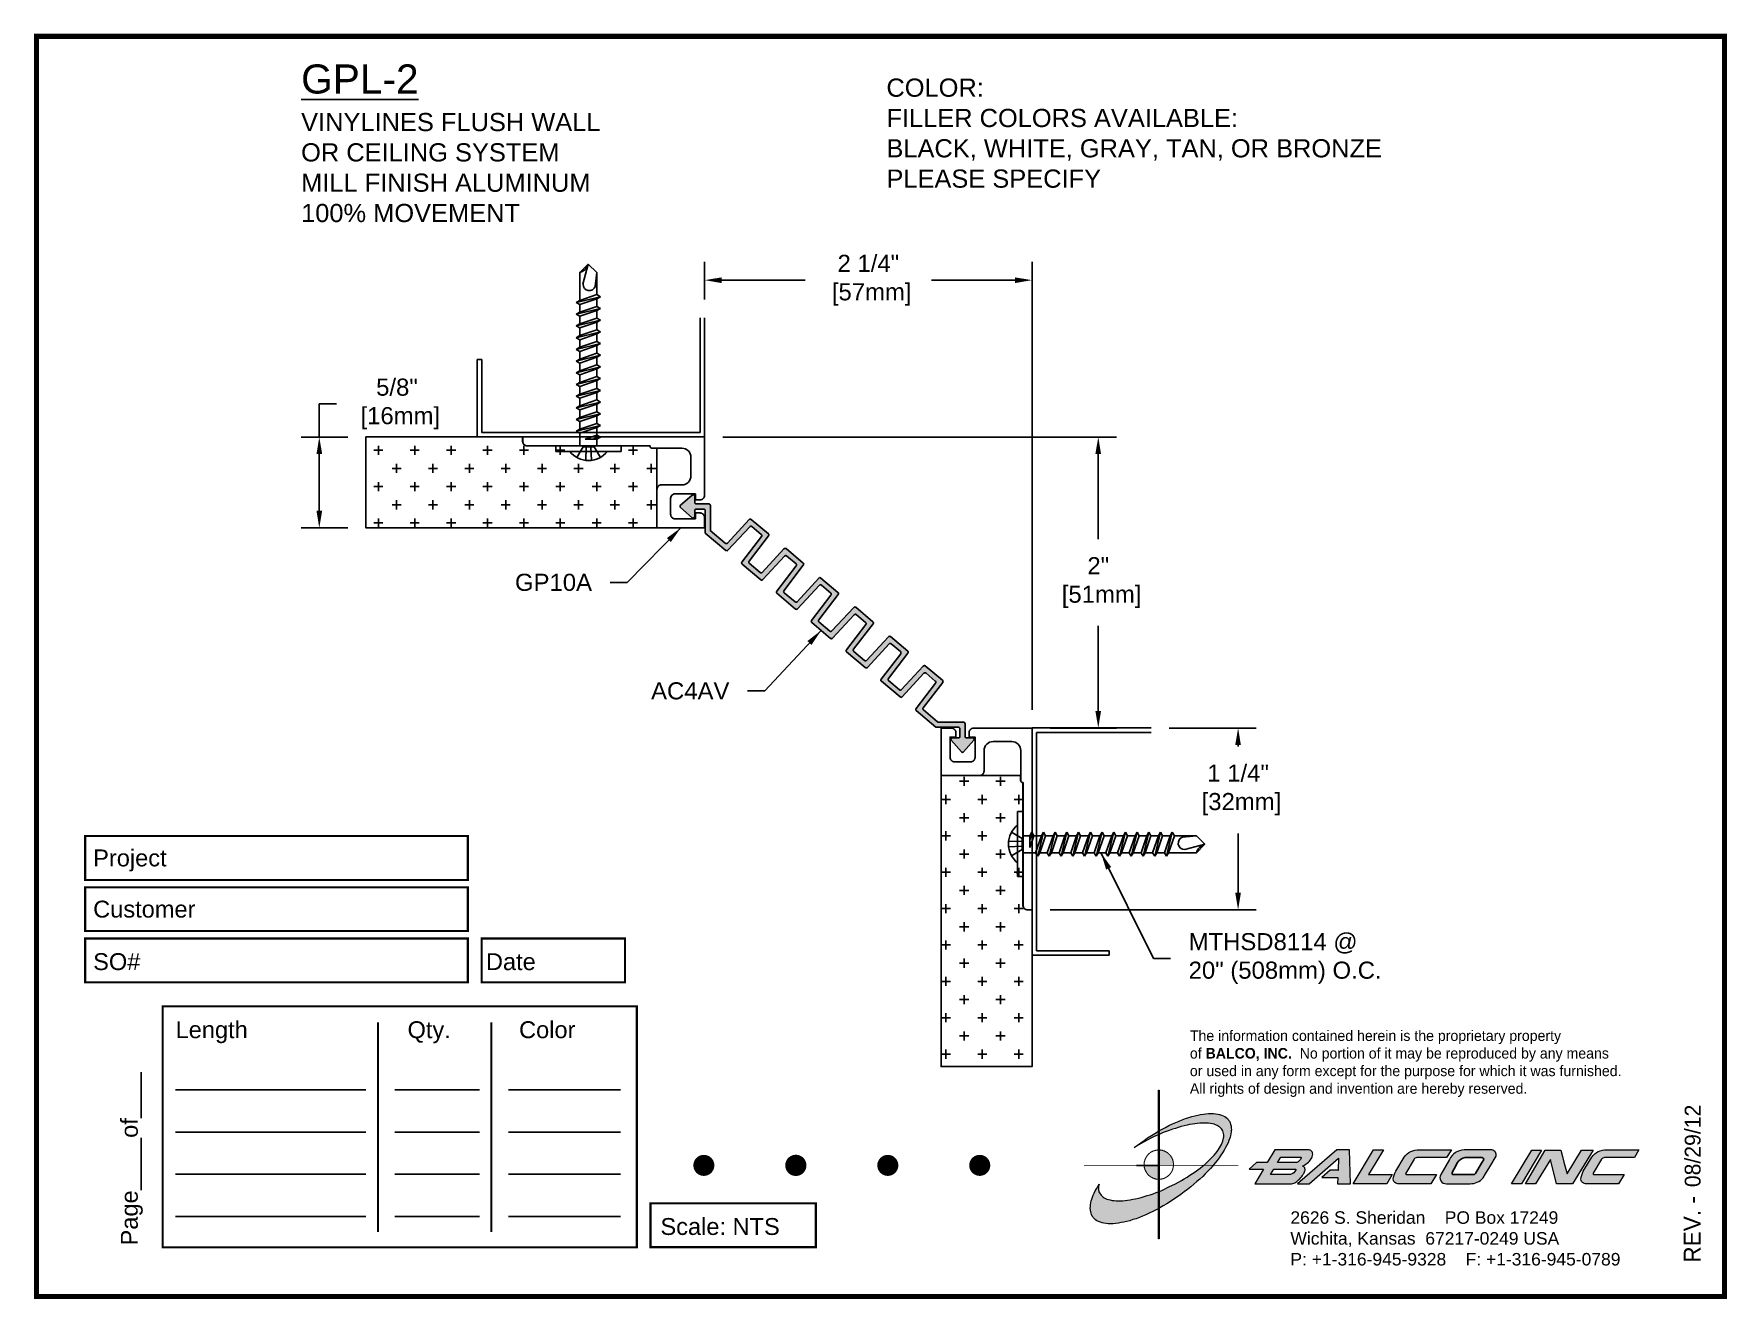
# Paper-space layout 'Layout1' of a CAD drawing. Header units: inches. Extents: x 0 to 10, y 0 to 7.5.
# The model-space entities are those that its viewports show. They can reach past a viewport. Long polylines and large blocks are cut down to what shows.
import ezdxf

# ---------------------------------------------------------------- set-up
doc = ezdxf.new("R2010")
doc.units = ezdxf.units.IN
doc.header["$MEASUREMENT"] = 0
doc.linetypes.add('HIDDEN2', pattern=[0.1875, 0.125, -0.0625])
for name, color, linetype in [('Anchors', 4, 'Continuous'), ('Border', 7, 'Continuous'), ('Conditions', 1, 'Continuous'), ('Dimensions', 3, 'Continuous'), ('Fillers', 2, 'Continuous'), ('Metals', 7, 'Continuous'), ('Text', 2, 'Continuous')]:
    doc.layers.add(name, color=color, linetype=linetype)
doc.styles.add('ARIAL', font='arial.ttf')
doc.styles.add('Copyright', font='ERASDEMI.TTF')
doc.dimstyles.new('ARIAL', dxfattribs={"dimtxt": 0.1175, "dimasz": 0.1175, "dimexe": 0.125, "dimexo": 0.125, "dimgap": 0.125, "dimtad": 0, "dimtih": 1, "dimtoh": 1, "dimdec": 4, "dimzin": 0, "dimdsep": 46, "dimlunit": 4, "dimtxsty": 'ARIAL', "dimcen": 0.09, "dimadec": 0, "dimazin": 0, "dimtfac": 1, "dimtdec": 4, "dimtofl": 0, "dimtmove": 0, "dimatfit": 3, "dimfxl": 0, "dimfrac": 2, "dimtolj": 1, "dimtzin": 0, "dimarcsym": 0})

# ---------------------------------------------------------------- blocks, each defined once
blk = doc.blocks.new('ACADlogo')
h = blk.add_hatch(color=256)
h.paths.add_polyline_path([(-3.346, 1.223), (-3.351, 1.223), (-3.351, 0.979), (-3.346, 0.982)])
h.paths.add_polyline_path([(-3.346, 0.961), (-3.351, 0.959), (-3.351, 0.868), (-3.346, 0.868)])
h.paths.add_polyline_path([(-3.346, 0.777), (-3.351, 0.777), (-3.351, 0.699), (-3.351, 0.695), (-3.35, 0.695), (-3.346, 0.695)])
h.paths.add_polyline_path([(-3.346, 0.864), (-3.346, 0.868), (-3.35, 0.868), (-3.351, 0.868), (-3.351, 0.777), (-3.346, 0.777), (-3.346, 0.778), (-3.348, 0.778)])
h.paths.add_polyline_path([(-3.346, 0.524), (-3.351, 0.521), (-3.351, 0.342), (-3.346, 0.342)])
h.paths.add_polyline_path([(-3.346, 0.695), (-3.351, 0.695), (-3.351, 0.621), (-3.346, 0.623)])
h.paths.add_polyline_path([(-3.346, 0.623), (-3.351, 0.621), (-3.351, 0.521), (-3.346, 0.524)])
h.paths.add_polyline_path([(-3.346, 0.982), (-3.351, 0.979), (-3.351, 0.959), (-3.346, 0.961)])
h = blk.add_hatch(color=175)
h.paths.add_polyline_path([(-3.518, 0.573), (-3.534, 0.571), (-3.548, 0.569), (-3.562, 0.567), (-3.576, 0.567), (-3.589, 0.566), (-3.602, 0.567), (-3.614, 0.568), (-3.625, 0.569), (-3.636, 0.572), (-3.646, 0.574), (-3.656, 0.577), (-3.664, 0.581), (-3.673, 0.585), (-3.679, 0.589), (-3.685, 0.595), (-3.688, 0.598), (-3.691, 0.6), (-3.695, 0.607), (-3.699, 0.614), (-3.703, 0.621), (-3.704, 0.626), (-3.705, 0.631), (-3.706, 0.637), (-3.706, 0.642), (-3.705, 0.648), (-3.705, 0.653), (-3.703, 0.659), (-3.702, 0.665), (-3.71, 0.652), (-3.717, 0.639), (-3.725, 0.626), (-3.731, 0.613), (-3.737, 0.601), (-3.741, 0.589), (-3.746, 0.577), (-3.749, 0.566), (-3.751, 0.555), (-3.753, 0.544), (-3.754, 0.538), (-3.754, 0.533), (-3.755, 0.523), (-3.754, 0.513), (-3.753, 0.508), (-3.752, 0.503), (-3.75, 0.494), (-3.748, 0.486), (-3.743, 0.477), (-3.74, 0.473), (-3.738, 0.469), (-3.734, 0.465), (-3.73, 0.461), (-3.723, 0.455), (-3.715, 0.449), (-3.706, 0.445), (-3.695, 0.44), (-3.685, 0.437), (-3.674, 0.434), (-3.661, 0.432), (-3.648, 0.431), (-3.634, 0.431), (-3.62, 0.431), (-3.604, 0.433), (-3.588, 0.435), (-3.572, 0.438), (-3.556, 0.441), (-3.538, 0.445), (-3.52, 0.449), (-3.503, 0.456), (-3.483, 0.461), (-3.464, 0.469), (-3.445, 0.477), (-3.426, 0.485), (-3.406, 0.494), (-3.385, 0.503), (-3.364, 0.514), (-3.351, 0.521), (-3.351, 0.621), (-3.364, 0.616), (-3.382, 0.609), (-3.4, 0.603), (-3.418, 0.598), (-3.436, 0.592), (-3.453, 0.587), (-3.47, 0.583), (-3.486, 0.579), (-3.503, 0.576)])
h.paths.add_polyline_path([(-3.215, 0.687), (-3.251, 0.667), (-3.289, 0.649), (-3.327, 0.631), (-3.345, 0.623), (-3.346, 0.623), (-3.346, 0.524), (-3.343, 0.525), (-3.323, 0.537), (-3.302, 0.549), (-3.28, 0.563), (-3.259, 0.577), (-3.238, 0.59), (-3.218, 0.605), (-3.198, 0.62), (-3.179, 0.635), (-3.16, 0.65), (-3.141, 0.665), (-3.123, 0.681), (-3.106, 0.696), (-3.089, 0.712), (-3.074, 0.727), (-3.058, 0.743), (-3.043, 0.759), (-3.03, 0.775), (-3.028, 0.777), (-3.085, 0.777), (-3.091, 0.772), (-3.105, 0.761), (-3.118, 0.75), (-3.134, 0.739), (-3.149, 0.729), (-3.165, 0.718), (-3.182, 0.707), (-3.198, 0.697)])
h.paths.add_polyline_path([(-2.921, 1.009), (-2.922, 1.015), (-2.924, 1.02), (-2.926, 1.029), (-2.931, 1.038), (-2.934, 1.043), (-2.936, 1.047), (-2.94, 1.05), (-2.943, 1.054), (-2.951, 1.06), (-2.959, 1.066), (-2.968, 1.071), (-2.978, 1.075), (-2.989, 1.079), (-3, 1.081), (-3.013, 1.083), (-3.026, 1.084), (-3.04, 1.084), (-3.054, 1.084), (-3.07, 1.083), (-3.085, 1.081), (-3.102, 1.079), (-3.118, 1.075), (-3.136, 1.07), (-3.153, 1.066), (-3.171, 1.06), (-3.191, 1.054), (-3.21, 1.047), (-3.229, 1.039), (-3.248, 1.031), (-3.268, 1.022), (-3.289, 1.012), (-3.31, 1.002), (-3.33, 0.991), (-3.346, 0.982), (-3.346, 0.961), (-3.342, 0.962), (-3.323, 0.971), (-3.305, 0.978), (-3.287, 0.984), (-3.268, 0.991), (-3.251, 0.996), (-3.234, 1.002), (-3.216, 1.007), (-3.199, 1.011), (-3.182, 1.015), (-3.167, 1.018), (-3.15, 1.021), (-3.136, 1.023), (-3.121, 1.025), (-3.107, 1.026), (-3.093, 1.026), (-3.079, 1.027), (-3.067, 1.026), (-3.054, 1.026), (-3.043, 1.025), (-3.032, 1.022), (-3.022, 1.02), (-3.013, 1.016), (-3.004, 1.013), (-2.997, 1.009), (-2.989, 1.005), (-2.983, 0.999), (-2.98, 0.996), (-2.978, 0.994), (-2.973, 0.987), (-2.969, 0.981), (-2.967, 0.973), (-2.965, 0.965), (-2.964, 0.957), (-2.964, 0.949), (-2.964, 0.944), (-2.965, 0.94), (-2.967, 0.93), (-2.969, 0.921), (-2.973, 0.911), (-2.978, 0.901), (-2.983, 0.891), (-2.989, 0.881), (-2.996, 0.871), (-3.004, 0.86), (-3.012, 0.849), (-3.021, 0.838), (-3.032, 0.827), (-3.042, 0.816), (-3.053, 0.805), (-3.065, 0.794), (-3.077, 0.783), (-3.085, 0.777), (-3.028, 0.777), (-3.016, 0.791), (-3.004, 0.806), (-2.992, 0.822), (-2.981, 0.837), (-2.971, 0.852), (-2.962, 0.866), (-2.954, 0.882), (-2.946, 0.896), (-2.939, 0.91), (-2.934, 0.924), (-2.929, 0.938), (-2.926, 0.944), (-2.925, 0.951), (-2.922, 0.963), (-2.92, 0.975), (-2.92, 0.982), (-2.919, 0.987), (-2.92, 0.999), (-2.92, 1.005)])
h.paths.add_polyline_path([(-3.372, 0.966), (-3.393, 0.953), (-3.415, 0.94), (-3.435, 0.925), (-3.455, 0.911), (-3.475, 0.897), (-3.494, 0.882), (-3.468, 0.898), (-3.439, 0.915), (-3.41, 0.93), (-3.396, 0.938), (-3.38, 0.945), (-3.351, 0.959), (-3.351, 0.979)])
h = blk.add_hatch(color=256)
h.paths.add_polyline_path([(-3.268, 0.814), (-3.27, 0.819), (-3.273, 0.824), (-3.276, 0.828), (-3.279, 0.833), (-3.282, 0.837), (-3.286, 0.841), (-3.29, 0.845), (-3.294, 0.849), (-3.298, 0.852), (-3.303, 0.855), (-3.308, 0.858), (-3.313, 0.86), (-3.318, 0.863), (-3.323, 0.864), (-3.328, 0.866), (-3.334, 0.867), (-3.339, 0.868), (-3.345, 0.868), (-3.346, 0.868), (-3.346, 0.777), (-3.335, 0.777), (-3.262, 0.777), (-3.262, 0.781), (-3.262, 0.787), (-3.263, 0.792), (-3.264, 0.798), (-3.265, 0.803), (-3.266, 0.808)])
h.paths.add_polyline_path([(-3.351, 0.777), (-3.436, 0.777), (-3.435, 0.773), (-3.435, 0.768), (-3.434, 0.762), (-3.432, 0.757), (-3.431, 0.752), (-3.428, 0.747), (-3.426, 0.742), (-3.423, 0.737), (-3.42, 0.732), (-3.417, 0.728), (-3.414, 0.723), (-3.41, 0.719), (-3.406, 0.716), (-3.401, 0.712), (-3.397, 0.709), (-3.392, 0.706), (-3.387, 0.704), (-3.382, 0.701), (-3.377, 0.699), (-3.372, 0.698), (-3.367, 0.696), (-3.361, 0.695), (-3.356, 0.695), (-3.351, 0.695)])
h.paths.add_polyline_path([(-3.346, 0.868), (-3.35, 0.868), (-3.351, 0.868), (-3.351, 0.777), (-3.346, 0.777)])
h = blk.add_hatch(color=256)
h.paths.add_polyline_path([(-2.438, 0.844, 0.412988), (-2.461, 0.869), (-2.663, 0.869), (-2.707, 0.794), (-2.771, 0.794), (-2.815, 0.755), (-2.73, 0.755), (-2.781, 0.668), (-2.563, 0.668, 0.107996), (-2.538, 0.677, 0.108939), (-2.494, 0.724, 0.080345), (-2.483, 0.745, 0.419497), (-2.499, 0.773, 0.149928), (-2.447, 0.815, 0.134283)])
h.paths.add_polyline_path([(-2.507, 0.821, -0.209012), (-2.532, 0.794), (-2.538, 0.794), (-2.646, 0.794), (-2.627, 0.825), (-2.51, 0.825, -0.56619)], flags=16)
h.paths.add_polyline_path([(-2.538, 0.75, -0.241309), (-2.569, 0.722), (-2.688, 0.722), (-2.669, 0.755), (-2.541, 0.755, -0.56619)], flags=16)
for points in [[(-2.285, 0.819), (-2.287, 0.748), (-2.335, 0.748), (-2.383, 0.705), (-2.29, 0.705), (-2.292, 0.668), (-2.215, 0.668), (-2.221, 0.869), (-2.295, 0.869), (-2.527, 0.668), (-2.458, 0.668)], [(-2.018, 0.869), (-2.079, 0.869), (-2.198, 0.668), (-2, 0.668), (-1.968, 0.722), (-2.107, 0.722), (-2.085, 0.759), (-2.064, 0.794)], [(-1.617, 0.869), (-1.807, 0.869, 0.270182), (-1.896, 0.825), (-1.946, 0.742, 0.109019), (-1.961, 0.695, 0.340665), (-1.945, 0.672, 0.129907), (-1.923, 0.668), (-1.738, 0.668), (-1.706, 0.722), (-1.878, 0.722), (-1.882, 0.722, -0.601242), (-1.887, 0.731), (-1.838, 0.813, -0.253048), (-1.821, 0.823), (-1.645, 0.823)], [(-1.083, 0.867), (-1.14, 0.867), (-1.261, 0.667), (-1.26, 0.667), (-1.202, 0.667)], [(-0.96, 0.83), (-0.969, 0.867), (-1.061, 0.867), (-1.179, 0.667), (-1.12, 0.667), (-1.031, 0.812), (-0.995, 0.667), (-0.9, 0.667), (-0.778, 0.867), (-0.846, 0.867), (-0.931, 0.727), (-0.951, 0.795)], [(-0.507, 0.869), (-0.697, 0.869, 0.270182), (-0.786, 0.825), (-0.836, 0.742, 0.109019), (-0.85, 0.695, 0.340665), (-0.835, 0.672, 0.129907), (-0.812, 0.668), (-0.628, 0.668), (-0.595, 0.722), (-0.768, 0.722), (-0.772, 0.722, -0.601242), (-0.777, 0.731), (-0.728, 0.813, -0.253048), (-0.71, 0.823), (-0.534, 0.823)], [(-3.346, 0.623), (-3.351, 0.621), (-3.351, 0.521), (-3.346, 0.524)]]:
    blk.add_hatch(color=256).paths.add_polyline_path(points)
h = blk.add_hatch(color=256)
h.paths.add_polyline_path([(-1.377, 0.868), (-1.383, 0.868), (-1.383, 0.868), (-1.44, 0.868), (-1.492, 0.868), (-1.541, 0.868, 0.297712), (-1.628, 0.811), (-1.68, 0.723, 0.585116), (-1.646, 0.668), (-1.506, 0.668, 0.210586), (-1.429, 0.703), (-1.415, 0.726), (-1.389, 0.769), (-1.352, 0.831, 0.4352)])
h.paths.add_polyline_path([(-1.437, 0.823, -0.603783), (-1.428, 0.805), (-1.431, 0.801), (-1.434, 0.796), (-1.438, 0.789), (-1.474, 0.728, -0.229001), (-1.489, 0.722), (-1.494, 0.722), (-1.501, 0.722), (-1.597, 0.722), (-1.604, 0.722, -0.492401), (-1.613, 0.734), (-1.601, 0.757), (-1.591, 0.775), (-1.582, 0.791, -0.238368), (-1.535, 0.823)], flags=16)
for q in [(-3.48, 0.777), (-3.351, 0.642)]:
    blk.add_line((-3.351, 0.777), q)
at = {"color": 7, "lineweight": 0}
for points in [[(-3.351, 1.223), (-3.346, 1.223), (-3.346, 0.342), (-3.351, 0.342), (-3.351, 1.223)], [(-2.292, 0.668), (-2.215, 0.668), (-2.221, 0.869), (-2.295, 0.869), (-2.527, 0.668), (-2.458, 0.668), (-2.285, 0.819), (-2.287, 0.748), (-2.286, 0.748), (-2.335, 0.748), (-2.383, 0.705), (-2.29, 0.705), (-2.292, 0.668), (-2.292, 0.668)], [(-2.198, 0.668), (-2.079, 0.869), (-2.018, 0.869), (-2.064, 0.794), (-2.085, 0.759), (-2.107, 0.722), (-1.968, 0.722), (-2, 0.668), (-2.198, 0.668), (-2.198, 0.668)], [(-1.383, 0.868), (-1.383, 0.868)], [(-1.261, 0.667), (-1.14, 0.867), (-1.083, 0.867), (-1.202, 0.667), (-1.26, 0.667), (-1.261, 0.667), (-1.261, 0.667)], [(-0.9, 0.667), (-0.995, 0.667), (-1.031, 0.812), (-1.12, 0.667), (-1.179, 0.667), (-1.061, 0.867), (-0.969, 0.867), (-0.96, 0.83), (-0.951, 0.795), (-0.931, 0.727), (-0.846, 0.867), (-0.778, 0.867), (-0.9, 0.667), (-0.9, 0.667)]]:
    blk.add_lwpolyline(points, dxfattribs=at)
at = {"color": 175, "lineweight": 0}
blk.add_lwpolyline([(-2.926, 1.029), (-2.924, 1.02), (-2.922, 1.015), (-2.921, 1.009), (-2.92, 1.005), (-2.92, 0.999), (-2.919, 0.987), (-2.92, 0.982), (-2.92, 0.975), (-2.922, 0.963), (-2.925, 0.951), (-2.926, 0.944), (-2.929, 0.938), (-2.934, 0.924), (-2.939, 0.91), (-2.946, 0.896), (-2.954, 0.882), (-2.962, 0.866), (-2.971, 0.852), (-2.981, 0.837), (-2.992, 0.822), (-3.004, 0.806), (-3.016, 0.791), (-3.03, 0.775), (-3.043, 0.759), (-3.058, 0.743), (-3.074, 0.727), (-3.089, 0.712), (-3.106, 0.696), (-3.123, 0.681), (-3.141, 0.665), (-3.16, 0.65), (-3.179, 0.635), (-3.198, 0.62), (-3.218, 0.605), (-3.238, 0.59), (-3.259, 0.577), (-3.28, 0.563), (-3.302, 0.549), (-3.323, 0.537), (-3.343, 0.525), (-3.364, 0.514), (-3.385, 0.503), (-3.406, 0.494), (-3.426, 0.485), (-3.445, 0.477), (-3.464, 0.469), (-3.483, 0.461), (-3.503, 0.456), (-3.52, 0.449), (-3.538, 0.445), (-3.556, 0.441), (-3.572, 0.438), (-3.588, 0.435), (-3.604, 0.433), (-3.62, 0.431), (-3.634, 0.431), (-3.648, 0.431), (-3.661, 0.432), (-3.674, 0.434), (-3.685, 0.437), (-3.695, 0.44), (-3.706, 0.445), (-3.715, 0.449), (-3.723, 0.455), (-3.73, 0.461), (-3.734, 0.465), (-3.738, 0.469), (-3.74, 0.473), (-3.743, 0.477), (-3.748, 0.486), (-3.75, 0.494), (-3.752, 0.503), (-3.753, 0.508), (-3.754, 0.513), (-3.755, 0.523), (-3.754, 0.533), (-3.754, 0.538), (-3.753, 0.544), (-3.751, 0.555), (-3.749, 0.566), (-3.746, 0.577), (-3.741, 0.589), (-3.737, 0.601), (-3.731, 0.613), (-3.725, 0.626), (-3.717, 0.639), (-3.71, 0.652), (-3.702, 0.665), (-3.703, 0.659), (-3.705, 0.653), (-3.705, 0.648), (-3.706, 0.642), (-3.706, 0.637), (-3.705, 0.631), (-3.704, 0.626), (-3.703, 0.621), (-3.699, 0.614), (-3.695, 0.607), (-3.691, 0.6), (-3.688, 0.598), (-3.685, 0.595), (-3.679, 0.589), (-3.673, 0.585), (-3.664, 0.581), (-3.656, 0.577), (-3.646, 0.574), (-3.636, 0.572), (-3.625, 0.569), (-3.614, 0.568), (-3.602, 0.567), (-3.589, 0.566), (-3.576, 0.567), (-3.562, 0.567), (-3.548, 0.569), (-3.534, 0.571), (-3.518, 0.573), (-3.503, 0.576), (-3.486, 0.579), (-3.47, 0.583), (-3.453, 0.587), (-3.436, 0.592), (-3.418, 0.598), (-3.4, 0.603), (-3.382, 0.609), (-3.364, 0.616), (-3.345, 0.623), (-3.327, 0.631), (-3.289, 0.649), (-3.251, 0.667), (-3.215, 0.687), (-3.198, 0.697), (-3.182, 0.707), (-3.165, 0.718), (-3.149, 0.729), (-3.134, 0.739), (-3.118, 0.75), (-3.105, 0.761), (-3.091, 0.772), (-3.077, 0.783), (-3.065, 0.794), (-3.053, 0.805), (-3.042, 0.816), (-3.032, 0.827), (-3.021, 0.838), (-3.012, 0.849), (-3.004, 0.86), (-2.996, 0.871), (-2.989, 0.881), (-2.983, 0.891), (-2.978, 0.901), (-2.973, 0.911), (-2.969, 0.921), (-2.967, 0.93), (-2.965, 0.94), (-2.964, 0.944), (-2.964, 0.949), (-2.964, 0.957), (-2.965, 0.965), (-2.967, 0.973), (-2.969, 0.981), (-2.973, 0.987), (-2.978, 0.994), (-2.98, 0.996), (-2.983, 0.999), (-2.989, 1.005), (-2.997, 1.009), (-3.004, 1.013), (-3.013, 1.016), (-3.022, 1.02), (-3.032, 1.022), (-3.043, 1.025), (-3.054, 1.026), (-3.067, 1.026), (-3.079, 1.027), (-3.093, 1.026), (-3.107, 1.026), (-3.121, 1.025), (-3.136, 1.023), (-3.15, 1.021), (-3.167, 1.018), (-3.182, 1.015), (-3.199, 1.011), (-3.216, 1.007), (-3.234, 1.002), (-3.251, 0.996), (-3.268, 0.991), (-3.287, 0.984), (-3.305, 0.978), (-3.323, 0.971), (-3.342, 0.962), (-3.38, 0.945), (-3.396, 0.938), (-3.41, 0.93), (-3.439, 0.915), (-3.468, 0.898), (-3.494, 0.882), (-3.475, 0.897), (-3.455, 0.911), (-3.435, 0.925), (-3.415, 0.94), (-3.393, 0.953), (-3.372, 0.966), (-3.351, 0.979), (-3.33, 0.991), (-3.31, 1.002), (-3.289, 1.012), (-3.268, 1.022), (-3.248, 1.031), (-3.229, 1.039), (-3.21, 1.047), (-3.191, 1.054), (-3.171, 1.06), (-3.153, 1.066), (-3.136, 1.07), (-3.118, 1.075), (-3.102, 1.079), (-3.085, 1.081), (-3.07, 1.083), (-3.054, 1.084), (-3.04, 1.084), (-3.026, 1.084), (-3.013, 1.083), (-3, 1.081), (-2.989, 1.079), (-2.978, 1.075), (-2.968, 1.071), (-2.959, 1.066), (-2.951, 1.06), (-2.943, 1.054), (-2.94, 1.05), (-2.936, 1.047), (-2.934, 1.043), (-2.931, 1.038), (-2.926, 1.029), (-2.926, 1.029)], dxfattribs=at)
at = {"color": 7, "lineweight": 0, "const_width": 0.0064}
blk.add_lwpolyline([(-3.262, 0.781), (-3.262, 0.787), (-3.263, 0.792), (-3.264, 0.798), (-3.265, 0.803), (-3.266, 0.808), (-3.268, 0.814), (-3.27, 0.819), (-3.273, 0.824), (-3.276, 0.828), (-3.279, 0.833), (-3.282, 0.837), (-3.286, 0.841), (-3.29, 0.845), (-3.294, 0.849), (-3.298, 0.852), (-3.303, 0.855), (-3.308, 0.858), (-3.313, 0.86), (-3.318, 0.863), (-3.323, 0.864), (-3.328, 0.866), (-3.334, 0.867), (-3.339, 0.868), (-3.345, 0.868), (-3.35, 0.868), (-3.356, 0.868), (-3.361, 0.867), (-3.367, 0.866), (-3.372, 0.865), (-3.377, 0.863), (-3.382, 0.862), (-3.387, 0.859), (-3.392, 0.857), (-3.397, 0.854), (-3.401, 0.851), (-3.406, 0.847), (-3.41, 0.843), (-3.414, 0.839), (-3.417, 0.835), (-3.42, 0.831), (-3.423, 0.826), (-3.426, 0.821), (-3.428, 0.816), (-3.431, 0.811), (-3.432, 0.806), (-3.434, 0.801), (-3.435, 0.795), (-3.435, 0.79), (-3.436, 0.784), (-3.436, 0.779), (-3.435, 0.773), (-3.435, 0.768), (-3.434, 0.762), (-3.432, 0.757), (-3.431, 0.752), (-3.428, 0.747), (-3.426, 0.742), (-3.423, 0.737), (-3.42, 0.732), (-3.417, 0.728), (-3.414, 0.723), (-3.41, 0.719), (-3.406, 0.716), (-3.401, 0.712), (-3.397, 0.709), (-3.392, 0.706), (-3.387, 0.704), (-3.382, 0.701), (-3.377, 0.699), (-3.372, 0.698), (-3.367, 0.696), (-3.361, 0.695), (-3.356, 0.695), (-3.35, 0.695), (-3.345, 0.695), (-3.339, 0.695), (-3.334, 0.696), (-3.328, 0.697), (-3.323, 0.698), (-3.318, 0.7), (-3.313, 0.702), (-3.308, 0.705), (-3.303, 0.708), (-3.298, 0.711), (-3.294, 0.714), (-3.29, 0.718), (-3.286, 0.721), (-3.282, 0.726), (-3.279, 0.73), (-3.276, 0.734), (-3.273, 0.739), (-3.27, 0.744), (-3.268, 0.749), (-3.266, 0.754), (-3.265, 0.76), (-3.264, 0.765), (-3.263, 0.77), (-3.262, 0.776), (-3.262, 0.781)], dxfattribs=at)
at = {"color": 7, "lineweight": 0}
for points in [[(-2.447, 0.815, 0.130368), (-2.438, 0.843, 0.448367), (-2.463, 0.869), (-2.663, 0.869), (-2.707, 0.794), (-2.771, 0.794), (-2.815, 0.755), (-2.73, 0.755), (-2.781, 0.668), (-2.563, 0.668, 0.107996), (-2.538, 0.677, 0.108939), (-2.494, 0.724, 0.077395), (-2.484, 0.744, 0.430878), (-2.499, 0.773, 0.149928)], [(-2.507, 0.821, -0.209012), (-2.532, 0.794), (-2.538, 0.794), (-2.646, 0.794), (-2.627, 0.825), (-2.512, 0.825), (-2.509, 0.825, -0.531288)], [(-1.838, 0.813), (-1.887, 0.731, 0.587385), (-1.882, 0.722), (-1.878, 0.722), (-1.706, 0.722), (-1.738, 0.668), (-1.923, 0.668, -0.129907), (-1.945, 0.672, -0.349839), (-1.961, 0.696, -0.107341), (-1.946, 0.742), (-1.896, 0.825, -0.270182), (-1.807, 0.869), (-1.617, 0.869), (-1.645, 0.823), (-1.821, 0.823, 0.252436)], [(-1.68, 0.723, 0.585116), (-1.646, 0.668), (-1.506, 0.668, 0.210586), (-1.429, 0.703), (-1.415, 0.726), (-1.389, 0.769), (-1.352, 0.831, 0.4352), (-1.377, 0.868), (-1.383, 0.868), (-1.383, 0.868), (-1.44, 0.868), (-1.492, 0.868), (-1.541, 0.868, 0.297712), (-1.628, 0.811)], [(-0.728, 0.813), (-0.777, 0.731, 0.587385), (-0.772, 0.722), (-0.768, 0.722), (-0.595, 0.722), (-0.628, 0.668), (-0.812, 0.668, -0.129907), (-0.835, 0.672, -0.349839), (-0.85, 0.696, -0.107341), (-0.836, 0.742), (-0.786, 0.825, -0.270182), (-0.697, 0.869), (-0.507, 0.869), (-0.534, 0.823), (-0.71, 0.823, 0.252436)], [(-2.569, 0.722), (-2.688, 0.722), (-2.669, 0.755), (-2.543, 0.755), (-2.54, 0.755, -0.531288), (-2.538, 0.75, -0.241309)]]:
    blk.add_lwpolyline(points, format="xyb", close=True, dxfattribs=at)
blk.add_lwpolyline([(-1.437, 0.823), (-1.535, 0.823, 0.238368), (-1.582, 0.791), (-1.591, 0.775), (-1.601, 0.757), (-1.613, 0.734, 0.490298), (-1.604, 0.722), (-1.597, 0.722), (-1.501, 0.722), (-1.494, 0.722), (-1.489, 0.722, 0.229001), (-1.474, 0.728), (-1.438, 0.789), (-1.434, 0.796), (-1.431, 0.801), (-1.428, 0.805, 0.603783)], format="xyb", close=True)
blk.add_lwpolyline([(-2.879, 0.777, 0.00455, 0.00455, 0), (-3.791, 0.777, 0.00183, 0.00183, 0), (-3.791, 0.777, 0.00183, 0.00183, 0)], format="xyseb", dxfattribs=at)
blk = doc.blocks.new('REV')
at = {"style": 'Copyright'}
blk.add_text('REV. -', height=0.1, rotation=90, dxfattribs=at).set_placement((-0.142, 0.201))
at = {"style": 'Copyright', "flags": 4}
blk.add_attdef('REVISIONDATE', (-0.142, 0.648), '', height=0.0938, rotation=90, dxfattribs=at)
blk = doc.blocks.new('*D0')
at = {"layer": 'Defpoints', "color": 0}
for p in [(8.04, 5.861), (5.79, 5.602), (8.04, 2.783)]:
    blk.add_point(p, dxfattribs=at)
at = {"layer": 'Dimensions', "color": 0, "lineweight": -2}
for p, q in [((5.79, 5.727), (5.79, 5.986)), ((8.04, 2.908), (8.04, 5.986)), ((5.907, 5.861), (6.481, 5.861)), ((7.922, 5.861), (7.348, 5.861))]:
    blk.add_line(p, q, dxfattribs=at)
at = {"layer": 'Dimensions', "color": 0}
for points in [[(5.907, 5.88), (5.907, 5.841), (5.79, 5.861)], [(7.922, 5.88), (7.922, 5.841), (8.04, 5.861)]]:
    blk.add_solid(points, dxfattribs=at)
at = {"layer": 'Dimensions', "color": 0, "insert": (6.915, 5.861), "char_height": 0.1175, "attachment_point": 5, "style": 'ARIAL'}
blk.add_mtext('\\A1;2 1/4"\\P [57mm]', dxfattribs=at)
blk = doc.blocks.new('*D1')
at = {"layer": 'Defpoints', "color": 0}
for p in [(3.142, 4.783), (3.463, 4.783), (3.463, 4.158)]:
    blk.add_point(p, dxfattribs=at)
at = {"layer": 'Dimensions', "color": 0, "lineweight": -2}
for p, q in [((3.142, 4.783), (3.142, 5.01)), ((3.142, 5.01), (3.26, 5.01)), ((3.338, 4.783), (3.017, 4.783)), ((3.142, 4.276), (3.142, 4.666)), ((3.338, 4.158), (3.017, 4.158))]:
    blk.add_line(p, q, dxfattribs=at)
at = {"layer": 'Dimensions', "color": 0}
for points in [[(3.123, 4.666), (3.162, 4.666), (3.142, 4.783)], [(3.123, 4.276), (3.162, 4.276), (3.142, 4.158)]]:
    blk.add_solid(points, dxfattribs=at)
at = {"layer": 'Dimensions', "color": 0, "insert": (3.676, 5.01), "char_height": 0.1175, "attachment_point": 5, "style": 'ARIAL'}
blk.add_mtext('\\A1;5/8"\\P [16mm]', dxfattribs=at)
blk = doc.blocks.new('*D4')
at = {"layer": 'Defpoints', "color": 0}
for p in [(8.858, 2.783), (8.04, 1.533), (9.456, 1.533)]:
    blk.add_point(p, dxfattribs=at)
at = {"layer": 'Dimensions', "color": 0, "lineweight": -2}
for p, q in [((8.983, 2.783), (9.581, 2.783)), ((9.456, 2.666), (9.456, 2.657)), ((9.456, 1.651), (9.456, 2.059)), ((8.165, 1.533), (9.581, 1.533))]:
    blk.add_line(p, q, dxfattribs=at)
at = {"layer": 'Dimensions', "color": 0}
for points in [[(9.436, 2.666), (9.475, 2.666), (9.456, 2.783)], [(9.436, 1.651), (9.475, 1.651), (9.456, 1.533)]]:
    blk.add_solid(points, dxfattribs=at)
at = {"layer": 'Dimensions', "color": 0, "insert": (9.456, 2.358), "char_height": 0.1175, "attachment_point": 5, "style": 'ARIAL'}
blk.add_mtext('\\A1;1 1/4"\\P [32mm]', dxfattribs=at)
blk = doc.blocks.new('gp10')
blk.add_lwpolyline([(-0.111, 0.439, -0.414214), (-0.08, 0.408), (-0.08, 0.299, -0.414214), (-0.111, 0.268), (-0.251, 0.268), (-0.251, 0.309), (-0.282, 0.309, 0.414214), (-0.313, 0.278), (-0.313, -0.124), (0.937, -0.124), (0.937, -0.093, 0.414214), (0.906, -0.062), (0.062, -0.062), (0.062, -0.061, 0.414214), (0.047, -0.046), (-0.158, -0.046, -0.414214), (-0.22, 0.016), (-0.22, 0.144, -0.414214), (-0.158, 0.206), (-0.017, 0.206, 0.414214), (0.014, 0.237), (0.014, 0.501), (-0.313, 0.501), (-0.313, 0.43, 0.414214), (-0.282, 0.399), (-0.251, 0.399), (-0.251, 0.439)], format="xyb", close=True)
blk = doc.blocks.new('MTLSTD')
at = {"layer": 'Conditions'}
for points in [[(5.182, 3.523), (5.182, 4.341), (3.62, 4.341), (3.62, 3.81)], [(5.151, 3.523), (5.151, 4.31), (3.651, 4.31), (3.651, 3.81)], [(3.651, 3.81), (3.62, 3.81)]]:
    blk.add_lwpolyline(points, dxfattribs=at)
blk = doc.blocks.new('*D5')
at = {"layer": 'Defpoints', "color": 0}
for p in [(5.79, 4.783), (8.04, 2.783), (8.495, 2.783)]:
    blk.add_point(p, dxfattribs=at)
at = {"layer": 'Dimensions', "color": 0, "lineweight": -2}
for p, q in [((5.915, 4.783), (8.62, 4.783)), ((8.495, 4.666), (8.495, 4.082)), ((8.495, 2.901), (8.495, 3.485)), ((8.165, 2.783), (8.62, 2.783))]:
    blk.add_line(p, q, dxfattribs=at)
at = {"layer": 'Dimensions', "color": 0}
for points in [[(8.475, 4.666), (8.514, 4.666), (8.495, 4.783)], [(8.475, 2.901), (8.514, 2.901), (8.495, 2.783)]]:
    blk.add_solid(points, dxfattribs=at)
at = {"layer": 'Dimensions', "color": 0, "insert": (8.495, 3.783), "char_height": 0.1175, "attachment_point": 5, "style": 'ARIAL'}
blk.add_mtext('\\A1;2"\\P [51mm]', dxfattribs=at)
blk = doc.blocks.new('AC4AV-GPL')
blk.add_hatch(color=256).paths.add_polyline_path([(0.473, -0.377), (0.608, -0.202, 0.386805), (0.606, -0.188), (0.488, -0.089, 0.386805), (0.474, -0.09), (0.324, -0.252, -0.414214), (0.31, -0.253), (0.207, -0.166), (0.207, 0.008, 0.414214), (0.197, 0.017), (0.11, 0.017, -0.414214), (0.1, 0.027), (0.1, 0.07, 0.645559), (0.083, 0.078), (0.003, 0.008, 0.451743), (0.003, -0.008), (0.083, -0.078, 0.645559), (0.1, -0.07), (0.1, -0.028, -0.414214), (0.11, -0.018), (0.162, -0.018, -0.414214), (0.172, -0.028), (0.172, -0.183), (0.314, -0.302, 0.386805), (0.328, -0.302), (0.478, -0.14, -0.414214), (0.492, -0.138), (0.556, -0.192, -0.414214), (0.558, -0.207), (0.423, -0.382, 0.386805), (0.425, -0.396), (0.554, -0.504, 0.386805), (0.567, -0.503), (0.717, -0.341, -0.414214), (0.731, -0.34), (0.796, -0.394, -0.414214), (0.797, -0.408), (0.663, -0.584, 0.386805), (0.664, -0.597), (0.793, -0.705, 0.386805), (0.806, -0.705), (0.957, -0.542, -0.414214), (0.971, -0.541), (1.035, -0.595, -0.414214), (1.036, -0.609), (0.902, -0.785, 0.386805), (0.904, -0.798), (1.032, -0.907, 0.386805), (1.046, -0.906), (1.196, -0.744, -0.414214), (1.21, -0.743), (1.274, -0.797, -0.414214), (1.276, -0.811), (1.141, -0.987, 0.386805), (1.143, -1), (1.272, -1.108, 0.386805), (1.285, -1.108), (1.435, -0.945, -0.414214), (1.449, -0.944), (1.514, -0.998, -0.414214), (1.515, -1.012), (1.381, -1.188, 0.386805), (1.382, -1.201), (1.511, -1.309, 0.386805), (1.524, -1.309), (1.675, -1.147, -0.414214), (1.689, -1.145), (1.753, -1.2, -0.414214), (1.754, -1.214), (1.62, -1.389, 0.386805), (1.622, -1.403), (1.756, -1.516, 0.176709), (1.762, -1.518), (1.912, -1.518, -0.414214), (1.922, -1.528), (1.922, -1.58, -0.414214), (1.912, -1.59), (1.87, -1.59, 0.645559), (1.862, -1.607), (1.932, -1.687, 0.451743), (1.947, -1.687), (2.018, -1.607, 0.645559), (2.01, -1.59), (1.967, -1.59, -0.414214), (1.957, -1.58), (1.957, -1.493, 0.414214), (1.947, -1.483), (1.775, -1.483, -0.176709), (1.769, -1.481), (1.671, -1.398, -0.414214), (1.67, -1.384), (1.804, -1.209, 0.386805), (1.802, -1.195), (1.684, -1.096, 0.386805), (1.671, -1.097), (1.521, -1.259, -0.414214), (1.507, -1.26), (1.432, -1.197, -0.414214), (1.431, -1.183), (1.565, -1.007, 0.386805), (1.563, -0.994), (1.445, -0.895, 0.386805), (1.432, -0.895), (1.281, -1.058, -0.414214), (1.267, -1.059), (1.192, -0.996, -0.414214), (1.191, -0.982), (1.325, -0.806, 0.386805), (1.324, -0.792), (1.206, -0.693, 0.386805), (1.192, -0.694), (1.042, -0.856, -0.414214), (1.028, -0.857), (0.953, -0.794, -0.414214), (0.952, -0.78), (1.086, -0.604, 0.386805), (1.084, -0.591), (0.967, -0.492, 0.386805), (0.953, -0.492), (0.803, -0.655, -0.414214), (0.789, -0.656), (0.714, -0.593, -0.414214), (0.713, -0.579), (0.847, -0.403, 0.386805), (0.845, -0.39), (0.727, -0.29, 0.386805), (0.714, -0.291), (0.564, -0.453, -0.414214), (0.549, -0.455), (0.474, -0.391, -0.414214)])
blk.add_lwpolyline([(0.207, -0.168), (0.207, 0.008, 0.414214), (0.197, 0.017), (0.11, 0.017, -0.414214), (0.1, 0.027), (0.1, 0.07, 0.645559), (0.083, 0.078), (0.003, 0.008, 0.451743), (0.003, -0.008), (0.083, -0.078, 0.645559), (0.1, -0.07), (0.1, -0.028, -0.414214), (0.11, -0.018), (0.162, -0.018, -0.414214), (0.172, -0.028), (0.172, -0.183), (0.314, -0.302, 0.414214), (0.328, -0.301), (0.478, -0.14, -0.414214), (0.492, -0.138), (0.556, -0.192, -0.414214), (0.558, -0.207), (0.424, -0.382, 0.414214), (0.425, -0.396), (0.554, -0.504, 0.414214), (0.568, -0.503), (0.717, -0.341, -0.414214), (0.731, -0.34), (0.796, -0.394, -0.414214), (0.797, -0.408), (0.663, -0.583, 0.414214), (0.664, -0.597), (0.793, -0.705, 0.414214), (0.807, -0.704), (0.957, -0.542, -0.414214), (0.971, -0.541), (1.035, -0.595, -0.414214), (1.036, -0.609), (0.903, -0.784, 0.414214), (0.904, -0.798), (1.032, -0.907, 0.414214), (1.046, -0.905), (1.196, -0.744, -0.414214), (1.21, -0.743), (1.274, -0.797, -0.414214), (1.276, -0.811), (1.142, -0.986, 0.414214), (1.143, -1), (1.272, -1.108, 0.414214), (1.286, -1.107), (1.435, -0.945, -0.414214), (1.449, -0.944), (1.514, -0.998, -0.414214), (1.515, -1.012), (1.381, -1.187, 0.414214), (1.382, -1.201), (1.511, -1.309, 0.414214), (1.525, -1.308), (1.675, -1.147, -0.414214), (1.689, -1.145), (1.753, -1.2, -0.414214), (1.754, -1.214), (1.621, -1.389, 0.414214), (1.622, -1.403), (1.756, -1.516, 0.176709), (1.762, -1.518), (1.912, -1.518, -0.414214), (1.922, -1.528), (1.922, -1.58, -0.414214), (1.912, -1.59), (1.87, -1.59, 0.645559), (1.862, -1.607), (1.932, -1.687, 0.451743), (1.947, -1.687), (2.018, -1.607, 0.645559), (2.01, -1.59), (1.967, -1.59, -0.414214), (1.957, -1.58), (1.957, -1.493, 0.414214), (1.947, -1.483), (1.775, -1.483, -0.176709), (1.769, -1.481), (1.671, -1.398, -0.414214), (1.67, -1.384), (1.804, -1.209, 0.414214), (1.802, -1.195), (1.684, -1.096, 0.414214), (1.67, -1.097), (1.521, -1.259, -0.414214), (1.507, -1.26), (1.432, -1.197, -0.414214), (1.431, -1.183), (1.564, -1.008, 0.414214), (1.563, -0.994), (1.445, -0.895, 0.414214), (1.431, -0.896), (1.281, -1.058, -0.414214), (1.267, -1.059), (1.192, -0.996, -0.414214), (1.191, -0.982), (1.325, -0.807, 0.414214), (1.324, -0.792), (1.206, -0.693, 0.414214), (1.192, -0.695), (1.042, -0.856, -0.414214), (1.028, -0.857), (0.953, -0.794, -0.414214), (0.952, -0.78), (1.086, -0.605, 0.414214), (1.084, -0.591), (0.967, -0.492, 0.414214), (0.952, -0.493), (0.803, -0.655, -0.414214), (0.789, -0.656), (0.714, -0.593, -0.414214), (0.713, -0.579), (0.846, -0.404, 0.414214), (0.845, -0.39), (0.727, -0.29, 0.414214), (0.713, -0.292), (0.564, -0.453, -0.414214), (0.549, -0.455), (0.474, -0.391, -0.414214), (0.473, -0.377), (0.607, -0.202, 0.414214), (0.606, -0.188), (0.488, -0.089, 0.414214), (0.474, -0.09), (0.324, -0.252, -0.414214), (0.31, -0.253), (0.206, -0.165)], format="xyb")
blk = doc.blocks.new('MTHSD8114')
for p, q in [((0.224, 0.038), (-0.224, 0.038)), ((-0.224, 0.038), (-0.224, 0)), ((-0.224, 0), (0.224, 0)), ((-0.056, 0), (0.056, 0)), ((0.06, -0.087), (0.06, 0)), ((0.224, 0.038), (0.224, 0)), ((-0.081, -0.061), (-0.024, -0.047)), ((-0.081, -0.061), (-0.056, -0.047)), ((-0.081, -0.061), (-0.056, -0.074)), ((-0.081, -0.141), (0.085, -0.101)), ((-0.056, -0.047), (-0.056, 0)), ((-0.056, 0), (-0.056, -0.047)), ((0.024, -0.047), (-0.056, -0.074)), ((-0.056, -0.047), (0.024, -0.047)), ((-0.056, -0.127), (-0.056, -0.074)), ((0.06, -0.087), (-0.056, -0.127)), ((0.06, -0.115), (-0.056, -0.155)), ((0.085, -0.101), (0.06, -0.087)), ((0.085, -0.101), (0.06, -0.115)), ((0.06, -0.167), (0.06, -0.115)), ((-0.081, -0.141), (-0.056, -0.127)), ((-0.081, -0.141), (-0.056, -0.155)), ((-0.081, -0.221), (0.085, -0.181)), ((-0.081, -0.221), (-0.056, -0.208)), ((-0.081, -0.221), (-0.056, -0.235)), ((-0.056, -0.208), (-0.056, -0.155)), ((0.06, -0.167), (-0.056, -0.208)), ((0.06, -0.195), (-0.056, -0.235)), ((0.085, -0.181), (0.06, -0.167)), ((0.085, -0.181), (0.06, -0.195)), ((0.06, -0.248), (0.06, -0.195)), ((-0.081, -0.302), (0.085, -0.262)), ((-0.081, -0.302), (-0.056, -0.288)), ((-0.081, -0.302), (-0.056, -0.316)), ((-0.081, -0.382), (0.085, -0.342)), ((-0.056, -0.288), (-0.056, -0.235)), ((0.06, -0.248), (-0.056, -0.288)), ((0.06, -0.276), (-0.056, -0.316)), ((-0.056, -0.368), (-0.056, -0.316)), ((0.06, -0.328), (-0.056, -0.368)), ((0.085, -0.262), (0.06, -0.248)), ((0.085, -0.262), (0.06, -0.276)), ((0.06, -0.328), (0.06, -0.276)), ((0.085, -0.342), (0.06, -0.328)), ((0.085, -0.342), (0.06, -0.356)), ((-0.081, -0.382), (-0.056, -0.368)), ((-0.081, -0.382), (-0.056, -0.396)), ((-0.081, -0.463), (0.085, -0.422)), ((-0.081, -0.463), (-0.056, -0.449)), ((-0.081, -0.463), (-0.056, -0.477)), ((0.06, -0.356), (-0.056, -0.396)), ((-0.056, -0.449), (-0.056, -0.396)), ((0.06, -0.409), (-0.056, -0.449)), ((0.06, -0.436), (-0.056, -0.477)), ((0.06, -0.409), (0.06, -0.356)), ((0.085, -0.422), (0.06, -0.409)), ((0.085, -0.422), (0.06, -0.436)), ((0.06, -0.489), (0.06, -0.436)), ((-0.081, -0.543), (0.085, -0.503)), ((-0.081, -0.543), (-0.056, -0.529)), ((-0.081, -0.543), (-0.056, -0.557)), ((-0.056, -0.529), (-0.056, -0.477)), ((0.06, -0.489), (-0.056, -0.529)), ((0.06, -0.517), (-0.056, -0.557)), ((-0.056, -0.61), (-0.056, -0.557)), ((0.06, -0.569), (-0.056, -0.61)), ((0.085, -0.503), (0.06, -0.489)), ((0.085, -0.503), (0.06, -0.517)), ((0.06, -0.569), (0.06, -0.517)), ((0.085, -0.583), (0.06, -0.569)), ((-0.081, -0.624), (0.085, -0.583)), ((-0.081, -0.624), (-0.056, -0.61)), ((-0.081, -0.624), (-0.056, -0.637)), ((-0.081, -0.704), (0.085, -0.664)), ((-0.081, -0.704), (-0.056, -0.69)), ((0.06, -0.597), (-0.056, -0.637)), ((-0.056, -0.69), (-0.056, -0.637)), ((0.06, -0.65), (-0.056, -0.69)), ((0.06, -0.678), (-0.056, -0.718)), ((0.085, -0.583), (0.06, -0.597)), ((0.06, -0.65), (0.06, -0.597)), ((0.085, -0.664), (0.06, -0.65)), ((0.085, -0.664), (0.06, -0.678)), ((0.06, -0.73), (0.06, -0.678)), ((-0.081, -0.704), (-0.056, -0.718)), ((-0.081, -0.784), (0.085, -0.744)), ((-0.081, -0.784), (-0.056, -0.771)), ((-0.081, -0.784), (-0.056, -0.798)), ((-0.056, -0.771), (-0.056, -0.718)), ((0.06, -0.73), (-0.056, -0.771)), ((0.06, -0.758), (-0.056, -0.798)), ((-0.056, -0.851), (-0.056, -0.798)), ((0.06, -0.811), (-0.056, -0.851)), ((0.085, -0.744), (0.06, -0.73)), ((0.085, -0.744), (0.06, -0.758)), ((0.06, -0.811), (0.06, -0.758)), ((0.085, -0.825), (0.06, -0.811)), ((-0.081, -0.865), (0.085, -0.825)), ((-0.081, -0.865), (-0.056, -0.851)), ((-0.081, -0.865), (-0.056, -0.879)), ((-0.081, -0.945), (0.085, -0.905)), ((0.06, -0.839), (-0.056, -0.879)), ((-0.056, -0.931), (-0.056, -0.879)), ((0.06, -0.891), (-0.056, -0.931)), ((0.06, -0.919), (-0.056, -0.959)), ((0.085, -0.825), (0.06, -0.839)), ((0.06, -0.891), (0.06, -0.839)), ((0.085, -0.905), (0.06, -0.891)), ((0.085, -0.905), (0.06, -0.919)), ((0.06, -0.972), (0.06, -0.919)), ((-0.081, -0.945), (-0.056, -0.931)), ((-0.081, -0.945), (-0.056, -0.959)), ((-0.081, -1.026), (0.085, -0.985)), ((-0.081, -1.026), (-0.056, -1.012)), ((-0.081, -1.026), (-0.056, -1.04)), ((-0.056, -1.012), (-0.056, -0.959)), ((0.06, -0.972), (-0.056, -1.012)), ((0.06, -0.999), (-0.056, -1.04)), ((-0.056, -1.192), (-0.056, -1.04)), ((0.085, -0.985), (0.06, -0.972)), ((0.085, -0.985), (0.06, -0.999)), ((0.06, -0.999), (0.06, -1.192)), ((-0.056, -1.192), (-0.046, -1.097)), ((0.002, -1.25), (0.039, -1.111)), ((0.002, -1.25), (-0.056, -1.192)), ((0.002, -1.25), (0.06, -1.192))]:
    blk.add_line(p, q)
at = {"linetype": 'HIDDEN2'}
for p, q in [((-0.081, 0.079), (-0.038, 0.006)), ((0.038, 0.006), (-0.038, 0.006)), ((-0.019, 0.099), (-0.016, 0.006)), ((0.019, 0.099), (0.016, 0.006)), ((0.081, 0.079), (0.038, 0.006))]:
    blk.add_line(p, q, dxfattribs=at)
for centre, radius, start, end in [((0, -0.066), 0.166, 38.5375, 141.4625), ((-0.005, -1.11), 0.0433, 358.315, 162.8045), ((0.089, -1.279), 0.0922, 108.6241, 161.3759)]:
    blk.add_arc(centre, radius, start, end)
blk.add_point((0.204, 0.038))

msp = doc.modelspace()

# ---------------------------------------------------------------- hatches: boundary and pattern name
at = {"layer": 'Conditions'}
h = msp.add_hatch(dxfattribs=at)
h.set_pattern_fill('CROSS', color=256, scale=0.5, style=0)
h.set_pattern_definition([(180, (12.57932, 9.94197), (-0.125, -0.125), [0.0625, -0.1875]), (270, (12.54807, 9.97322), (0.125, -0.125), [0.0625, -0.1875])])
h.paths.add_polyline_path([(3.46266, 4.78349), (3.46266, 4.15849), (5.46266, 4.15849), (5.46266, 4.70549), (5.42966, 4.70549, -0.41421356), (5.41466, 4.72049), (5.41466, 4.72149), (5.21659, 4.72149), (5.21659, 4.65818), (5.02909, 4.65818), (4.84159, 4.65818), (4.84159, 4.72149), (4.57066, 4.72149, -0.41421356), (4.53966, 4.75249), (4.53966, 4.78349)])
h = msp.add_hatch(dxfattribs=at)
h.set_pattern_fill('CROSS', color=256, scale=0.5, angle=90, style=0)
h.set_pattern_definition([(270, (13.19815, 9.57315), (-0.125, -0.125), [0.0625, -0.1875]), (180, (13.2294, 9.5419), (-0.125, 0.125), [0.0625, -0.1875])])
h.paths.add_polyline_path([(8.03966, 1.53349), (8.00866, 1.53349, -0.41421356), (7.97766, 1.56449), (7.97766, 1.83542), (7.91436, 1.83542), (7.91436, 2.02292), (7.91436, 2.21042), (7.97766, 2.21042), (7.97766, 2.40849), (7.97666, 2.40849, -0.41421356), (7.96166, 2.42349), (7.96166, 2.45649), (7.41466, 2.45649), (7.41466, 0.45649), (8.03966, 0.45649)])

# ---------------------------------------------------------------- linework, layer by layer
for points in [[(4.57066, 4.72149, -0.41421356), (4.53966, 4.75249), (4.53966, 4.78349), (3.46266, 4.78349), (3.46266, 4.15849), (5.46266, 4.15849), (5.46266, 4.70549), (5.42966, 4.70549, -0.41421356), (5.41466, 4.72049), (5.41466, 4.72149)], [(7.97766, 1.56449, 0.41421356), (8.00866, 1.53349), (8.03966, 1.53349), (8.03966, 0.45649), (7.41466, 0.45649), (7.41466, 2.45649), (7.96166, 2.45649), (7.96166, 2.42349, 0.41421356), (7.97666, 2.40849), (7.97766, 2.40849)]]:
    msp.add_lwpolyline(points, format="xyb", close=True, dxfattribs=at)

# ---------------------------------------------------------------- block references
at = {"layer": 'Anchors', "rotation": 180}
msp.add_blockref('MTHSD8114', (4.99266, 4.72149), dxfattribs=at)
at = {"layer": 'Anchors', "xscale": -1, "rotation": 90}
msp.add_blockref('MTHSD8114', (7.97766, 1.98649), dxfattribs=at)
at = {"layer": 'Conditions', "xscale": -1, "rotation": 180}
msp.add_blockref('MTLSTD', (0.60747, 9.12466), dxfattribs=at)
at = {"layer": 'Conditions', "rotation": 90}
msp.add_blockref('MTLSTD', (12.38084, -2.3987), dxfattribs=at)
at = {"layer": 'Fillers'}
msp.add_blockref('AC4AV-GPL', (5.62226, 4.30599), dxfattribs=at)
at = {"layer": 'Metals', "rotation": 180}
msp.add_blockref('gp10', (5.47625, 4.65998), dxfattribs=at)
at = {"layer": 'Metals', "xscale": -1, "rotation": 90}
msp.add_blockref('gp10', (7.91615, 2.47008), dxfattribs=at)

# ---------------------------------------------------------------- texts
at = {"layer": 'Text', "attachment_point": 1, "style": 'ARIAL'}
for s, insert, char_height, width in [('{\\LGPL-2\\P\\H0.625x;\\lVINYLINES FLUSH WALL\\POR CEILING SYSTEM\\PMILL FINISH ALUMINUM\\P100% MOVEMENT}', (3.01727, 7.34351), 0.2, 4.6875), ('COLOR:{\\L                         \\~\\P}FILLER COLORS AVAILABLE:\\PBLACK, WHITE, GRAY, TAN, OR BRONZE\\PPLEASE SPECIFY', (7.03918, 7.24644), 0.125, 3.4156714)]:
    msp.add_mtext(s, dxfattribs=dict(at, insert=insert, char_height=char_height, width=width))
at = {"layer": 'Text', "char_height": 0.1175, "style": 'ARIAL'}
for s, insert, attachment_point in [('GP10A', (5.01612, 3.7836), 6), ('AC4AV', (5.96034, 3.03783), 6), ('MTHSD8114 @\\P20" (508mm) O.C.', (9.11594, 1.1993), 4)]:
    msp.add_mtext(s, dxfattribs=dict(at, insert=insert, attachment_point=attachment_point))

# ---------------------------------------------------------------- dimensions: what is measured, and where the dimension line sits
at = {"layer": 'Dimensions'}
dim = msp.add_linear_dim(base=(8.03966, 5.86083), p1=(5.78966, 5.60152), p2=(8.03966, 2.78349), dimstyle='ARIAL', override={"dimpost": '\\X'}, dxfattribs=at)
dim.commit()
dim.dimension.update_dxf_attribs({"geometry": '*D0', "text_midpoint": (6.91466, 5.86083), "dimtype": 160})
for base, p1, p2, angle, picture, middle in [((3.14227, 4.78349), (3.46266, 4.15849), (3.46266, 4.78349), 90, '*D1', (3.67588, 5.00991)), ((8.49481, 2.78349), (5.78966, 4.78349), (8.03966, 2.78349), 90, '*D5', (8.49481, 3.78349)), ((9.45587, 1.53349), (8.85769, 2.78349), (8.03966, 1.53349), 270, '*D4', (9.45587, 2.35816))]:
    dim = msp.add_linear_dim(base=base, p1=p1, p2=p2, angle=angle, dimstyle='ARIAL', override={"dimpost": '\\X'}, dxfattribs=at)
    dim.commit()
    dim.dimension.update_dxf_attribs({"geometry": picture, "text_midpoint": middle, "dimtype": 160})

# ---------------------------------------------------------------- leaders
at = {"layer": 'Text', "annotation_type": 0, "has_hookline": 1}
for points, hookline_direction, text_width in [([(5.62616, 4.15849), (5.25862, 3.7836), (5.14112, 3.7836)], 1, 0.52073), ([(6.59029, 3.45342), (6.20284, 3.03783), (6.08534, 3.03783)], 1, 0.53701), ([(8.51413, 1.92399), (8.87344, 1.1993), (8.99094, 1.1993)], 0, 1.30709)]:
    msp.add_leader(points, dimstyle='ARIAL', override={"dimgap": 0.125, "dimtad": 0}, dxfattribs=dict(at, hookline_direction=hookline_direction, text_width=text_width))

psp = doc.layouts.get("Layout1")

# ---------------------------------------------------------------- linework, layer by layer
at = {"layer": 'Border', "color": 253}
for p, q in [((0.823, 1.224), (1.95, 1.224)), ((2.122, 1.224), (2.622, 1.224)), ((2.794, 1.224), (3.457, 1.224)), ((0.823, 0.974), (1.95, 0.974)), ((2.122, 0.974), (2.622, 0.974)), ((2.794, 0.974), (3.457, 0.974)), ((0.823, 0.724), (1.95, 0.724)), ((2.122, 0.724), (2.622, 0.724)), ((2.794, 0.724), (3.457, 0.724)), ((0.823, 0.474), (1.95, 0.474)), ((2.122, 0.474), (2.622, 0.474)), ((2.794, 0.474), (3.457, 0.474))]:
    psp.add_line(p, q, dxfattribs=at)
at = {"layer": 'Border'}
for points, const_width in [([(0, 7.461), (9.993, 7.461), (9.993, 0), (0, 0)], 0.03), ([(0.289, 2.727), (2.554, 2.727), (2.554, 2.467), (0.289, 2.467)], 0.0125), ([(0.289, 2.423), (2.554, 2.423), (2.554, 2.164), (0.289, 2.164)], 0.0125), ([(0.289, 2.12), (2.554, 2.12), (2.554, 1.86), (0.289, 1.86)], 0.0125), ([(2.636, 1.861), (2.636, 2.12), (3.484, 2.12), (3.484, 1.861)], 0.0125), ([(3.554, 0.292), (0.747, 0.292), (0.747, 1.718), (3.554, 1.718)], 0.0125), ([(3.635, 0.552), (4.614, 0.552), (4.614, 0.293), (3.635, 0.293)], 0.0125)]:
    psp.add_lwpolyline(points, close=True, dxfattribs=dict(at, const_width=const_width))
at = {"layer": 'Border', "const_width": 0.0125}
for points in [[(2.022, 1.623), (2.022, 0.382)], [(2.693, 1.623), (2.693, 0.382)]]:
    psp.add_lwpolyline(points, dxfattribs=at)
at = {"layer": 'Border', "color": 175, "const_width": 0.0625}
for points in [[(3.92, 0.777, 1), (3.982, 0.777, 1)], [(4.464, 0.777, 1), (4.527, 0.777, 1)], [(5.009, 0.777, 1), (5.071, 0.777, 1)], [(5.553, 0.777, 1), (5.615, 0.777, 1)]]:
    psp.add_lwpolyline(points, format="xyb", close=True, dxfattribs=at)

# ---------------------------------------------------------------- block references
at = {"layer": 'Border'}
psp.add_blockref('ACADlogo', (9.993, 0), dxfattribs=at)
at = {"layer": 'Text'}
ref = psp.add_blockref('REV', (9.993, 0), dxfattribs=at)
ref.add_attrib('REVISIONDATE', '08/29/12', (9.851, 0.648), dxfattribs={"layer": '0', "height": 0.0938, "rotation": 90, "style": 'Copyright'})

# ---------------------------------------------------------------- texts
at = {"insert": (6.828, 1.576), "char_height": 0.0625, "width": 50.295, "attachment_point": 1, "style": 'Copyright'}
psp.add_mtext('The information contained herein is the proprietary property\\Pof {\\fEras Bold ITC|b0|i0|c0|p34;BALCO, INC.}  No portion of it may be reproduced by any means\\Por used in any form except for the purpose for which it was furnished.\\PAll rights of design and invention are hereby reserved.', dxfattribs=at)
at = {"layer": 'Border', "style": 'ARIAL'}
for s, p in [('Project', (0.336, 2.547)), ('Customer', (0.336, 2.244)), ('SO#', (0.336, 1.933)), ('Date', (2.661, 1.933)), ('Length', (0.824, 1.53)), ('Qty.', (2.197, 1.53)), ('Color', (2.857, 1.53)), ('Scale: NTS', (3.694, 0.365))]:
    psp.add_text(s, height=0.1, dxfattribs=at).set_placement(p)
psp.add_text('Page%%u        %%uof%%u       ', height=0.1, rotation=90, dxfattribs=at).set_placement((0.6, 0.303))
at = {"layer": 'Border', "insert": (7.423, 0.505), "char_height": 0.074, "width": 2.3438, "attachment_point": 1, "style": 'ARIAL'}
psp.add_mtext('2626 S. Sheridan    PO Box 17249\\PWichita, Kansas  67217-0249 USA \\PP: +1-316-945-9328    F: +1-316-945-0789', dxfattribs=at)

# ---------------------------------------------------------------- viewports
at = {"layer": 'Border'}
psp.add_viewport(center=(4.997, 3.73), size=(9.993, 7.46055), view_center_point=(6.99893, 3.20553), view_height=8.6604411, dxfattribs=at)

doc.saveas('drawing.dxf')
